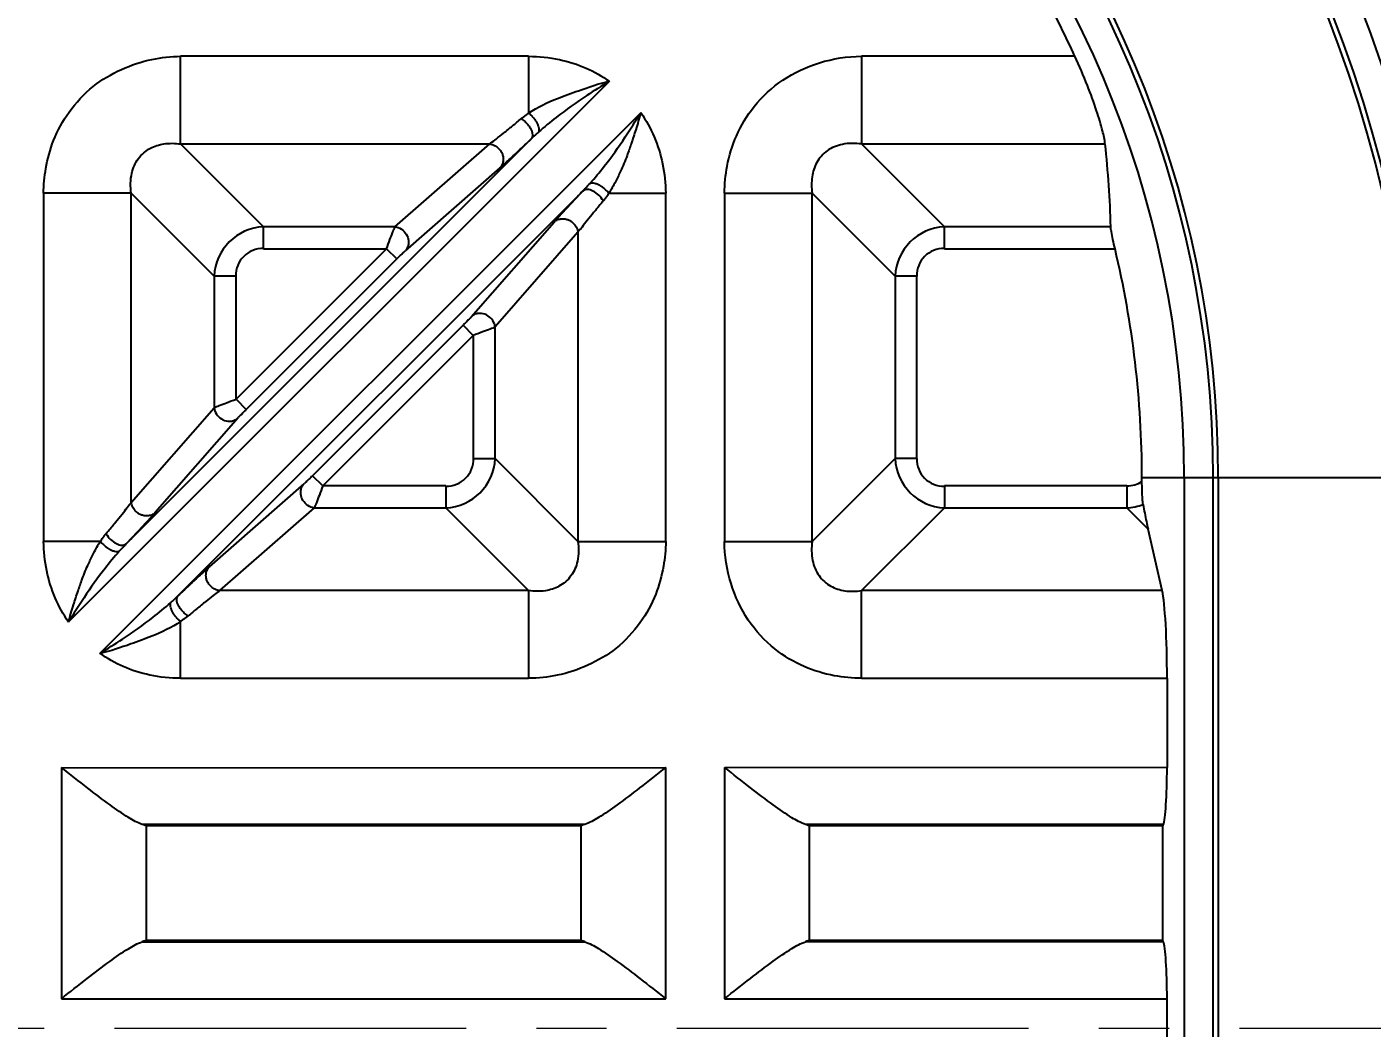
# Model space of a CAD drawing. Header units: millimetres. Extents: x 3054 to 4939, y -1170 to 130.
# Drawn here: x 4505.29 to 4551.95, y -205.08 to -170.35 of the extents above; entities that cross this region are included whole.
import ezdxf

# ---------------------------------------------------------------- set-up
doc = ezdxf.new("R2010")
doc.units = ezdxf.units.MM
doc.header["$LTSCALE"] = 16.335
doc.header["$PDMODE"] = 3
doc.header["$PDSIZE"] = 0.3125
doc.linetypes.add('CENTER', pattern=[0.6, 0.375, -0.075, 0.075, -0.075])
doc.layers.get('0').update_dxf_attribs({"linetype": 'CONTINUOUS'})
doc.layers.get('Defpoints').update_dxf_attribs({"linetype": 'CONTINUOUS'})
doc.layers.add('center', color=1, linetype='CENTER', lineweight=9)
doc.styles.get("Standard").update_dxf_attribs({"font": 'txt', "width": 0.8})
doc.dimstyles.get("Standard").update_dxf_attribs({"dimtxt": 0.15625, "dimasz": 0.1875, "dimexe": 0.125, "dimexo": 0.0625, "dimtad": 0, "dimtih": 1, "dimtoh": 1, "dimdsep": 46, "dimtxsty": 'Standard', "dimcen": 0.09, "dimadec": 0, "dimazin": 0, "dimtp": 0.01, "dimtm": 0.01, "dimtfac": 1, "dimtofl": 0, "dimtmove": 0, "dimatfit": 3, "dimfxl": 0, "dimtolj": 1, "dimarcsym": 0})

# ---------------------------------------------------------------- blocks, each defined once
blk = doc.blocks.new('*D337')
at = {"color": 4, "lineweight": -2}
for p, q in [((4598.716, -49.248), (4598.716, -39.248)), ((4598.263, -59.248), (4598.716, -49.248)), ((4598.263, -198.122), (4598.263, -59.248))]:
    blk.add_line(p, q, dxfattribs=at)
at = {"layer": 'Defpoints', "color": 0}
for p in [(4598.716, -39.248), (4598.263, -198.122), (4492.764, -205.077)]:
    blk.add_point(p, dxfattribs=at)
at = {"color": 6, "insert": (4598.716, -30.581), "char_height": 5, "attachment_point": 5, "rotation": 90}
blk.add_mtext('\\A1;105.50', dxfattribs=at)
blk = doc.blocks.new('*D338')
at = {"color": 4, "lineweight": -2}
blk.add_line((4621.264, -84.428), (4621.264, -39.248), dxfattribs=at)
at = {"layer": 'Defpoints', "color": 0}
for p in [(4621.264, -39.248), (4621.264, -84.428), (4492.764, -205.077)]:
    blk.add_point(p, dxfattribs=at)
at = {"color": 6, "insert": (4621.264, -30.248), "char_height": 5, "attachment_point": 5, "rotation": 90}
blk.add_mtext('\\A1;128.50', dxfattribs=at)
blk = doc.blocks.new('*D325')
at = {"color": 4, "lineweight": -2}
blk.add_line((4624.779, -87.077), (4659.37, -87.077), dxfattribs=at)
at = {"layer": 'Defpoints', "color": 0}
for p in [(4624.779, -87.077), (4659.37, -87.077), (4492.764, -205.077)]:
    blk.add_point(p, dxfattribs=at)
at = {"color": 6, "insert": (4667.37, -87.077), "char_height": 5, "attachment_point": 5}
blk.add_mtext('\\A1;118.00', dxfattribs=at)
blk = doc.blocks.new('*D339')
at = {"color": 4, "lineweight": -2}
blk.add_line((4647.363, -145.076), (4659.37, -145.076), dxfattribs=at)
at = {"layer": 'Defpoints', "color": 0}
for p in [(4647.363, -145.076), (4659.37, -145.076), (4492.764, -205.077)]:
    blk.add_point(p, dxfattribs=at)
at = {"color": 6, "insert": (4666.37, -145.076), "char_height": 5, "attachment_point": 5}
blk.add_mtext('\\A1;60.00', dxfattribs=at)
blk = doc.blocks.new('*D360')
at = {"color": 4, "lineweight": -2}
for p, q in [((4640.417, -200.047), (4650.417, -196.009)), ((4650.417, -196.009), (4660.417, -196.009)), ((4600.07, -200.047), (4640.417, -200.047))]:
    blk.add_line(p, q, dxfattribs=at)
at = {"layer": 'Defpoints', "color": 0}
for p in [(4660.417, -196.009), (4600.07, -200.047), (4492.764, -205.077)]:
    blk.add_point(p, dxfattribs=at)
at = {"color": 6, "insert": (4666.084, -196.009), "char_height": 5, "attachment_point": 5}
blk.add_mtext('\\A1;5.03', dxfattribs=at)
blk = doc.blocks.new('*D361')
at = {"color": 4, "lineweight": -2}
blk.add_line((4652.764, -205.077), (4660.417, -205.077), dxfattribs=at)
at = {"layer": 'Defpoints', "color": 0}
for p in [(4492.764, -205.077), (4652.764, -205.077), (4660.417, -205.077)]:
    blk.add_point(p, dxfattribs=at)
at = {"color": 6, "insert": (4665.417, -205.077), "char_height": 5, "attachment_point": 5}
blk.add_mtext('\\A1;0.00', dxfattribs=at)

msp = doc.modelspace()

# ---------------------------------------------------------------- linework, layer by layer
at = {"color": 6, "linetype": 'Continuous'}
for p, q in [((4510.621, -174.411), (4510.621, -171.37)), ((4522.693, -171.37), (4510.621, -171.37)), ((4522.693, -171.37), (4522.693, -173.339)), ((4534.239, -171.37), (4534.239, -174.411)), ((4541.642, -171.37), (4534.239, -171.37)), ((4525.492, -172.233), (4506.736, -190.989)), ((4507.822, -192.083), (4526.579, -173.326)), ((4522.784, -174.23), (4508.73, -188.285)), ((4510.621, -174.411), (4513.494, -177.284)), ((4510.621, -174.411), (4521.342, -174.411)), ((4518.057, -177.284), (4521.342, -174.411)), ((4534.239, -174.411), (4542.688, -174.411)), ((4534.239, -174.411), (4537.112, -177.284)), ((4521.697, -175.241), (4518.412, -178.114)), ((4505.87, -176.122), (4505.87, -188.194)), ((4508.911, -176.122), (4505.87, -176.122)), ((4508.911, -186.842), (4508.911, -176.122)), ((4511.784, -178.995), (4508.911, -176.122)), ((4510.53, -190.085), (4524.585, -176.031)), ((4525.476, -176.122), (4527.445, -176.122)), ((4527.445, -188.194), (4527.445, -176.122)), ((4529.487, -176.122), (4529.487, -188.194)), ((4529.487, -176.122), (4532.528, -176.122)), ((4532.528, -188.194), (4532.528, -176.122)), ((4535.401, -178.995), (4532.528, -176.122)), ((4513.494, -178.035), (4513.494, -177.284)), ((4518.057, -177.284), (4513.494, -177.284)), ((4520.701, -180.403), (4523.574, -177.118)), ((4537.112, -178.035), (4537.112, -177.284)), ((4542.884, -177.284), (4537.112, -177.284)), ((4524.404, -177.473), (4521.531, -180.758)), ((4524.404, -177.473), (4524.404, -188.194)), ((4512.544, -183.262), (4517.762, -178.044)), ((4513.494, -178.044), (4517.762, -178.044)), ((4517.762, -178.044), (4518.117, -178.4)), ((4537.112, -178.044), (4543.03, -178.044)), ((4512.899, -183.617), (4518.117, -178.4)), ((4511.784, -178.995), (4511.784, -183.557)), ((4512.544, -178.995), (4511.784, -178.995)), ((4512.544, -183.262), (4512.544, -178.995)), ((4535.401, -178.995), (4535.401, -185.321)), ((4536.161, -178.995), (4535.401, -178.995)), ((4536.161, -185.321), (4536.161, -178.995)), ((4520.416, -180.698), (4515.198, -185.916)), ((4520.771, -181.053), (4520.416, -180.698)), ((4521.531, -185.321), (4521.531, -180.758)), ((4520.771, -181.053), (4515.553, -186.271)), ((4520.771, -181.053), (4520.771, -185.321)), ((4512.544, -183.262), (4512.899, -183.617)), ((4508.911, -186.842), (4511.784, -183.557)), ((4512.614, -183.913), (4509.741, -187.198)), ((4520.771, -185.321), (4521.531, -185.321)), ((4521.531, -185.321), (4524.404, -188.194)), ((4532.528, -188.194), (4535.401, -185.321)), ((4536.152, -185.321), (4535.401, -185.321)), ((4515.553, -186.271), (4515.198, -185.916)), ((4543.965, -185.977), (4555.278, -185.977)), ((4543.965, -186.12), (4543.965, -185.977)), ((4545.429, -185.977), (4545.429, -214.117)), ((4546.435, -214.117), (4546.435, -185.977)), ((4546.613, -185.977), (4546.613, -214.117)), ((4511.618, -189.074), (4514.903, -186.201)), ((4519.82, -186.271), (4515.553, -186.271)), ((4519.82, -186.281), (4519.82, -187.031)), ((4537.112, -186.271), (4537.112, -187.031)), ((4543.438, -186.271), (4537.112, -186.271)), ((4543.438, -186.271), (4543.438, -187.031)), ((4515.258, -187.031), (4511.973, -189.904)), ((4515.258, -187.031), (4519.82, -187.031)), ((4522.693, -189.904), (4519.82, -187.031)), ((4537.112, -187.031), (4534.239, -189.904)), ((4537.112, -187.031), (4543.438, -187.031)), ((4544.176, -187.77), (4543.438, -187.031)), ((4544.664, -189.904), (4544.176, -187.77)), ((4507.839, -188.194), (4505.87, -188.194)), ((4524.404, -188.194), (4527.445, -188.194)), ((4529.487, -188.194), (4532.528, -188.194)), ((4522.693, -189.904), (4511.973, -189.904)), ((4522.693, -189.904), (4522.693, -192.945)), ((4534.239, -192.945), (4534.239, -189.904)), ((4544.664, -189.904), (4534.239, -189.904)), ((4510.621, -192.945), (4510.621, -190.976)), ((4510.621, -192.945), (4522.693, -192.945)), ((4534.239, -192.945), (4544.835, -192.945)), ((4544.835, -192.945), (4544.835, -196.035)), ((4506.487, -196.036), (4506.487, -204.058)), ((4527.431, -196.046), (4506.517, -196.059)), ((4527.445, -204.058), (4527.445, -196.035)), ((4529.487, -196.035), (4529.487, -204.058)), ((4544.835, -196.035), (4529.499, -196.045)), ((4524.638, -198.012), (4509.288, -198.01)), ((4509.435, -202.032), (4509.435, -198.062)), ((4524.497, -198.062), (4509.435, -198.062)), ((4524.497, -198.062), (4524.497, -202.032)), ((4544.704, -198.015), (4532.297, -198.013)), ((4532.435, -202.032), (4532.435, -198.062)), ((4544.683, -198.062), (4532.435, -198.062)), ((4544.704, -198.015), (4544.683, -198.062)), ((4544.683, -202.032), (4544.683, -198.062)), ((4509.288, -202.084), (4524.638, -202.082)), ((4509.435, -202.032), (4524.497, -202.032)), ((4532.297, -202.081), (4544.704, -202.079)), ((4532.435, -202.032), (4544.683, -202.032)), ((4544.704, -202.079), (4544.683, -202.032)), ((4506.487, -204.058), (4527.445, -204.058)), ((4529.487, -204.058), (4544.835, -204.058)), ((4544.835, -207.148), (4544.835, -204.058))]:
    msp.add_line(p, q, dxfattribs=at)
for points in [[(4521.705, -175.236), (4522.155, -174.826), (4522.777, -174.238)], [(4524.577, -176.038), (4523.989, -176.66), (4523.579, -177.11)], [(4508.737, -188.277), (4509.326, -187.655), (4509.736, -187.205)], [(4511.61, -189.079), (4511.159, -189.49), (4510.538, -190.078)]]:
    msp.add_lwpolyline(points, dxfattribs=at)
for centre, radius, start, end in [((4492.738, -200.047), 102.106, 14.82382, 151.07152), ((4492.738, -200.047), 101.607, 14.8262, 150.88167), ((4492.738, -200.047), 101.159, 14.89345, 150.74007), ((4492.738, -200.047), 100.659, 14.89585, 150.80622), ((4498.768, -200.047), 86.814, 316.84438, 88.8719), ((4498.768, -200.047), 85.826, 320.71572, 88.869), ((4498.768, -200.047), 84.503, 2.75328, 87.24672), ((4498.768, -200.047), 83.513, 2.75328, 87.24672), ((4509.823, -185.977), 44.794, 0, 90), ((4509.823, -185.977), 43.789, 0, 90), ((4509.823, -185.977), 43.61, 0, 90), ((4509.823, -185.977), 36.79, 0, 90), ((4509.823, -185.977), 36.611, 0, 90), ((4509.823, -185.977), 35.606, 0, 90), ((4509.823, -185.977), 45.389, 15.351, 25.6344), ((4509.823, -185.977), 35.011, 24.6571, 28.3942), ((4513.575, -179.076), 1.793, 92.5928, 177.4074), ((4537.193, -179.076), 1.793, 92.5933, 177.4074), ((4509.823, -185.977), 34.141, 0, 13.4348), ((4519.739, -185.24), 1.793, 272.5932, 357.407), ((4537.193, -185.24), 1.793, 182.5937, 267.407), ((4543.328, -185.081), 1.953, 273.2206, 290.2021)]:
    msp.add_arc(centre, radius, start, end, dxfattribs=at)
for centre, major_axis, ratio, start_param, end_param in [((4509.823, -178.212), (0, 33.972), 0.973528, -1.543486, -1.458685), ((4544.582, -192.945), (0, 3.216), 0.078702, -1.570796, -0.331614), ((4544.677, -196.035), (0, 2.01), 0.078702, -2.967041, -1.570796), ((4544.677, -204.058), (0, 2.01), 0.078702, -1.570796, -0.174548)]:
    msp.add_ellipse(centre, major_axis=major_axis, ratio=ratio, start_param=start_param, end_param=end_param, dxfattribs=at)
for points, knots in [([(4505.87, -176.122), (4505.864, -175.832), (4505.934, -175.207), (4506.187, -174.235), (4506.736, -173.25), (4507.533, -172.386), (4508.544, -171.791), (4509.581, -171.452), (4510.288, -171.366), (4510.621, -171.37)], [0, 0, 0, 0, 0.116347, 0.250848, 0.400764, 0.564265, 0.71692, 0.866341, 1, 1, 1, 1]), ([(4522.693, -171.37), (4523.051, -171.37), (4523.734, -171.444), (4524.685, -171.74), (4525.238, -172.057), (4525.49, -172.234)], [0, 0, 0, 0, 0.360983, 0.689084, 1, 1, 1, 1]), ([(4529.487, -176.122), (4529.487, -175.805), (4529.557, -175.125), (4529.866, -174.086), (4530.497, -173.033), (4531.482, -172.127), (4532.781, -171.524), (4533.746, -171.37), (4534.239, -171.37)], [0, 0, 0, 0, 0.127201, 0.273046, 0.432103, 0.614255, 0.801971, 1, 1, 1, 1]), ([(4542.688, -174.411), (4542.672, -174.259), (4542.581, -173.873), (4542.379, -173.195), (4542.062, -172.329), (4541.795, -171.704), (4541.642, -171.37)], [0, 0, 0, 0, 0.142947, 0.367241, 0.65878, 1, 1, 1, 1]), ([(4522.693, -173.339), (4523.004, -173.132), (4523.58, -172.857), (4524.526, -172.524), (4525.125, -172.313), (4525.49, -172.234)], [0, 0, 0, 0, 0.371307, 0.628863, 1, 1, 1, 1]), ([(4525.492, -172.233), (4525.228, -172.397), (4524.599, -172.794), (4523.776, -173.375), (4523.237, -173.817), (4523.04, -173.993)], [0, 0, 0, 0, 0.308538, 0.738071, 1, 1, 1, 1]), ([(4521.342, -174.411), (4521.352, -174.403), (4521.427, -174.347), (4521.586, -174.223), (4521.841, -174.019), (4522.128, -173.785), (4522.332, -173.617), (4522.429, -173.537)], [0, 0, 0, 0, 0.027762, 0.201997, 0.43368, 0.727609, 1, 1, 1, 1]), ([(4522.429, -173.537), (4522.456, -173.514), (4522.512, -173.47), (4522.6, -173.404), (4522.662, -173.361), (4522.693, -173.339)], [0, 0, 0, 0, 0.316714, 0.650111, 1, 1, 1, 1]), ([(4522.429, -173.537), (4522.478, -173.565), (4522.563, -173.627), (4522.667, -173.734), (4522.731, -173.824), (4522.77, -173.893), (4522.792, -173.94), (4522.809, -173.987), (4522.824, -174.048), (4522.832, -174.124), (4522.813, -174.193), (4522.791, -174.223), (4522.784, -174.23)], [0, 0, 0, 0, 0.198286, 0.367556, 0.519436, 0.586046, 0.645884, 0.702664, 0.759409, 0.868419, 0.967422, 1, 1, 1, 1]), ([(4522.693, -173.339), (4522.718, -173.358), (4522.773, -173.406), (4522.849, -173.489), (4522.909, -173.569), (4522.95, -173.632), (4522.975, -173.677), (4522.997, -173.722), (4523.022, -173.781), (4523.045, -173.854), (4523.054, -173.931), (4523.046, -173.976), (4523.04, -173.993)], [0, 0, 0, 0, 0.119508, 0.282785, 0.43742, 0.508345, 0.573979, 0.637284, 0.700785, 0.823371, 0.931846, 1, 1, 1, 1]), ([(4524.822, -175.776), (4524.994, -175.584), (4525.423, -175.064), (4526.005, -174.242), (4526.403, -173.609), (4526.579, -173.326)], [0, 0, 0, 0, 0.255831, 0.669534, 1, 1, 1, 1]), ([(4526.58, -173.324), (4526.528, -173.523), (4526.417, -173.882), (4526.263, -174.377), (4526.091, -174.859), (4525.912, -175.301), (4525.698, -175.739), (4525.557, -175.991), (4525.476, -176.122)], [0, 0, 0, 0, 0.204883, 0.37291, 0.515307, 0.713487, 0.846842, 1, 1, 1, 1]), ([(4526.58, -173.324), (4526.763, -173.587), (4527.079, -174.156), (4527.374, -175.107), (4527.439, -175.778), (4527.445, -176.122)], [0, 0, 0, 0, 0.323884, 0.652124, 1, 1, 1, 1]), ([(4523.04, -173.993), (4523.018, -174.012), (4522.931, -174.09), (4522.846, -174.169), (4522.784, -174.23)], [0, 0, 0, 0, 0.25346, 1, 1, 1, 1]), ([(4508.911, -176.122), (4508.878, -175.893), (4508.877, -175.464), (4509.12, -174.896), (4509.54, -174.537), (4510.066, -174.375), (4510.43, -174.383), (4510.621, -174.411)], [0, 0, 0, 0, 0.241399, 0.436222, 0.626562, 0.798005, 1, 1, 1, 1]), ([(4521.342, -174.411), (4521.398, -174.418), (4521.5, -174.449), (4521.625, -174.533), (4521.701, -174.618), (4521.746, -174.689), (4521.771, -174.741), (4521.791, -174.795), (4521.804, -174.844), (4521.808, -174.875), (4521.81, -174.886)], [0, 0, 0, 0, 0.237468, 0.437867, 0.623974, 0.709551, 0.789445, 0.868689, 0.952179, 1, 1, 1, 1]), ([(4521.697, -175.241), (4521.791, -175.16), (4522.004, -174.966), (4522.366, -174.628), (4522.635, -174.373), (4522.784, -174.23)], [0, 0, 0, 0, 0.250948, 0.582714, 1, 1, 1, 1]), ([(4534.239, -174.411), (4534.019, -174.38), (4533.599, -174.379), (4533.03, -174.606), (4532.658, -175.03), (4532.494, -175.562), (4532.501, -175.932), (4532.528, -176.122)], [0, 0, 0, 0, 0.231739, 0.42937, 0.620645, 0.799304, 1, 1, 1, 1]), ([(4521.81, -174.886), (4521.813, -174.917), (4521.815, -174.993), (4521.787, -175.119), (4521.734, -175.204), (4521.697, -175.241)], [0, 0, 0, 0, 0.241813, 0.589218, 1, 1, 1, 1]), ([(4524.585, -176.031), (4524.609, -176.007), (4524.689, -175.923), (4524.767, -175.837), (4524.822, -175.776)], [0, 0, 0, 0, 0.288737, 1, 1, 1, 1]), ([(4525.476, -176.122), (4525.445, -176.082), (4525.395, -176.029), (4525.326, -175.967), (4525.278, -175.929), (4525.237, -175.901), (4525.206, -175.88), (4525.183, -175.866), (4525.16, -175.853), (4525.129, -175.836), (4525.089, -175.816), (4525.04, -175.796), (4524.977, -175.775), (4524.903, -175.761), (4524.845, -175.767), (4524.822, -175.776)], [0, 0, 0, 0, 0.19693, 0.280068, 0.360029, 0.435516, 0.471295, 0.50566, 0.53957, 0.573931, 0.643396, 0.712694, 0.780244, 0.90347, 1, 1, 1, 1]), ([(4524.585, -176.031), (4524.441, -176.181), (4524.182, -176.453), (4523.845, -176.815), (4523.652, -177.029), (4523.574, -177.118)], [0, 0, 0, 0, 0.419415, 0.759894, 1, 1, 1, 1]), ([(4525.279, -176.386), (4525.237, -176.314), (4525.131, -176.182), (4524.939, -176.043), (4524.748, -175.972), (4524.621, -175.998), (4524.585, -176.031)], [0, 0, 0, 0, 0.293765, 0.588933, 0.828753, 1, 1, 1, 1]), ([(4525.476, -176.122), (4525.454, -176.153), (4525.411, -176.215), (4525.345, -176.303), (4525.301, -176.359), (4525.279, -176.386)], [0, 0, 0, 0, 0.34963, 0.68302, 1, 1, 1, 1]), ([(4525.279, -176.386), (4525.252, -176.418), (4525.14, -176.553), (4524.955, -176.778), (4524.737, -177.048), (4524.556, -177.275), (4524.45, -177.412), (4524.404, -177.473)], [0, 0, 0, 0, 0.090709, 0.375279, 0.627139, 0.83641, 1, 1, 1, 1]), ([(4517.762, -178.044), (4517.803, -177.94), (4517.874, -177.742), (4517.972, -177.489), (4518.029, -177.339), (4518.057, -177.284)], [0, 0, 0, 0, 0.41282, 0.772744, 1, 1, 1, 1]), ([(4518.057, -177.284), (4518.135, -177.293), (4518.29, -177.353), (4518.46, -177.527), (4518.516, -177.682), (4518.525, -177.758)], [0, 0, 0, 0, 0.329824, 0.675242, 1, 1, 1, 1]), ([(4523.574, -177.118), (4523.611, -177.082), (4523.696, -177.028), (4523.822, -177), (4523.898, -177.002), (4523.929, -177.006)], [0, 0, 0, 0, 0.41078, 0.758185, 1, 1, 1, 1]), ([(4523.929, -177.006), (4523.94, -177.007), (4523.971, -177.012), (4524.02, -177.024), (4524.074, -177.044), (4524.127, -177.069), (4524.198, -177.114), (4524.282, -177.19), (4524.366, -177.315), (4524.397, -177.417), (4524.404, -177.473)], [0, 0, 0, 0, 0.04782, 0.131309, 0.210553, 0.290447, 0.376024, 0.562131, 0.76253, 1, 1, 1, 1]), ([(4543.03, -178.044), (4543.004, -177.936), (4542.959, -177.739), (4542.909, -177.485), (4542.885, -177.34), (4542.884, -177.284)], [0, 0, 0, 0, 0.432204, 0.783732, 1, 1, 1, 1]), ([(4518.525, -177.758), (4518.53, -177.801), (4518.529, -177.889), (4518.491, -178.013), (4518.441, -178.084), (4518.412, -178.114)], [0, 0, 0, 0, 0.337224, 0.674216, 1, 1, 1, 1]), ([(4518.117, -178.4), (4518.158, -178.358), (4518.233, -178.284), (4518.331, -178.189), (4518.388, -178.135), (4518.412, -178.114)], [0, 0, 0, 0, 0.428927, 0.767307, 1, 1, 1, 1]), ([(4520.701, -180.403), (4520.691, -180.414), (4520.666, -180.441), (4520.622, -180.488), (4520.564, -180.548), (4520.494, -180.62), (4520.443, -180.671), (4520.416, -180.698)], [0, 0, 0, 0, 0.109904, 0.267515, 0.471188, 0.717507, 1, 1, 1, 1]), ([(4521.056, -180.291), (4521.012, -180.285), (4520.924, -180.287), (4520.801, -180.325), (4520.73, -180.374), (4520.701, -180.403)], [0, 0, 0, 0, 0.343778, 0.675995, 1, 1, 1, 1]), ([(4521.531, -180.758), (4521.521, -180.681), (4521.463, -180.527), (4521.289, -180.357), (4521.134, -180.3), (4521.056, -180.291)], [0, 0, 0, 0, 0.329593, 0.667345, 1, 1, 1, 1]), ([(4521.531, -180.758), (4521.476, -180.787), (4521.33, -180.841), (4521.077, -180.94), (4520.879, -181.011), (4520.771, -181.053)], [0, 0, 0, 0, 0.226075, 0.571412, 1, 1, 1, 1]), ([(4511.784, -183.557), (4511.838, -183.529), (4511.984, -183.475), (4512.237, -183.376), (4512.435, -183.305), (4512.544, -183.262)], [0, 0, 0, 0, 0.226075, 0.571412, 1, 1, 1, 1]), ([(4511.784, -183.557), (4511.793, -183.635), (4511.852, -183.789), (4512.026, -183.959), (4512.181, -184.016), (4512.259, -184.025)], [0, 0, 0, 0, 0.329593, 0.667345, 1, 1, 1, 1]), ([(4512.614, -183.913), (4512.624, -183.901), (4512.649, -183.874), (4512.693, -183.827), (4512.751, -183.768), (4512.821, -183.696), (4512.872, -183.645), (4512.899, -183.617)], [0, 0, 0, 0, 0.109904, 0.267515, 0.471188, 0.717507, 1, 1, 1, 1]), ([(4512.259, -184.025), (4512.303, -184.03), (4512.39, -184.029), (4512.514, -183.99), (4512.584, -183.941), (4512.614, -183.913)], [0, 0, 0, 0, 0.343778, 0.675995, 1, 1, 1, 1]), ([(4515.198, -185.916), (4515.156, -185.958), (4515.082, -186.031), (4514.983, -186.126), (4514.927, -186.18), (4514.903, -186.201)], [0, 0, 0, 0, 0.428927, 0.767307, 1, 1, 1, 1]), ([(4544.004, -186.921), (4543.995, -186.853), (4543.982, -186.694), (4543.969, -186.427), (4543.965, -186.229), (4543.965, -186.12)], [0, 0, 0, 0, 0.258044, 0.594217, 1, 1, 1, 1]), ([(4514.789, -186.557), (4514.784, -186.514), (4514.785, -186.426), (4514.824, -186.302), (4514.874, -186.231), (4514.903, -186.201)], [0, 0, 0, 0, 0.337179, 0.674328, 1, 1, 1, 1]), ([(4515.258, -187.031), (4515.18, -187.022), (4515.024, -186.963), (4514.854, -186.788), (4514.798, -186.633), (4514.789, -186.557)], [0, 0, 0, 0, 0.329742, 0.675075, 1, 1, 1, 1]), ([(4515.553, -186.271), (4515.512, -186.376), (4515.441, -186.573), (4515.342, -186.827), (4515.286, -186.976), (4515.258, -187.031)], [0, 0, 0, 0, 0.41282, 0.772744, 1, 1, 1, 1]), ([(4508.036, -187.93), (4508.063, -187.897), (4508.174, -187.763), (4508.359, -187.537), (4508.578, -187.268), (4508.759, -187.04), (4508.865, -186.903), (4508.911, -186.842)], [0, 0, 0, 0, 0.090709, 0.375279, 0.627139, 0.83641, 1, 1, 1, 1]), ([(4509.386, -187.31), (4509.375, -187.309), (4509.344, -187.304), (4509.295, -187.292), (4509.241, -187.272), (4509.188, -187.246), (4509.117, -187.201), (4509.033, -187.125), (4508.949, -187.001), (4508.918, -186.899), (4508.911, -186.842)], [0, 0, 0, 0, 0.04782, 0.131309, 0.210553, 0.290447, 0.376024, 0.562131, 0.76253, 1, 1, 1, 1]), ([(4544.004, -186.921), (4544.022, -187.021), (4544.058, -187.215), (4544.116, -187.498), (4544.156, -187.681), (4544.176, -187.769)], [0, 0, 0, 0, 0.349629, 0.68578, 1, 1, 1, 1]), ([(4508.73, -188.285), (4508.873, -188.135), (4509.132, -187.862), (4509.47, -187.5), (4509.663, -187.287), (4509.741, -187.198)], [0, 0, 0, 0, 0.419415, 0.759894, 1, 1, 1, 1]), ([(4509.741, -187.198), (4509.703, -187.234), (4509.619, -187.288), (4509.492, -187.315), (4509.417, -187.314), (4509.386, -187.31)], [0, 0, 0, 0, 0.41078, 0.758185, 1, 1, 1, 1]), ([(4507.839, -188.194), (4507.86, -188.162), (4507.904, -188.101), (4507.969, -188.013), (4508.014, -187.957), (4508.036, -187.93)], [0, 0, 0, 0, 0.34963, 0.68302, 1, 1, 1, 1]), ([(4508.036, -187.93), (4508.077, -188.002), (4508.184, -188.134), (4508.376, -188.273), (4508.567, -188.343), (4508.693, -188.317), (4508.73, -188.285)], [0, 0, 0, 0, 0.293765, 0.588933, 0.828753, 1, 1, 1, 1]), ([(4506.734, -190.992), (4506.551, -190.729), (4506.236, -190.16), (4505.941, -189.209), (4505.876, -188.538), (4505.87, -188.194)], [0, 0, 0, 0, 0.323884, 0.652124, 1, 1, 1, 1]), ([(4506.734, -190.992), (4506.786, -190.792), (4506.897, -190.434), (4507.051, -189.939), (4507.223, -189.457), (4507.403, -189.015), (4507.616, -188.576), (4507.757, -188.325), (4507.839, -188.194)], [0, 0, 0, 0, 0.204883, 0.37291, 0.515307, 0.713487, 0.846842, 1, 1, 1, 1]), ([(4507.839, -188.194), (4507.87, -188.234), (4507.919, -188.287), (4507.989, -188.348), (4508.037, -188.386), (4508.077, -188.415), (4508.109, -188.435), (4508.131, -188.449), (4508.154, -188.463), (4508.185, -188.48), (4508.225, -188.499), (4508.274, -188.52), (4508.338, -188.541), (4508.411, -188.555), (4508.469, -188.549), (4508.492, -188.54)], [0, 0, 0, 0, 0.19693, 0.280068, 0.360029, 0.435516, 0.471295, 0.50566, 0.53957, 0.573931, 0.643396, 0.712694, 0.780244, 0.90347, 1, 1, 1, 1]), ([(4508.73, -188.285), (4508.706, -188.309), (4508.626, -188.393), (4508.547, -188.478), (4508.492, -188.54)], [0, 0, 0, 0, 0.288737, 1, 1, 1, 1]), ([(4527.445, -188.194), (4527.451, -188.484), (4527.381, -189.109), (4527.127, -190.08), (4526.579, -191.065), (4525.782, -191.93), (4524.77, -192.524), (4523.733, -192.863), (4523.026, -192.95), (4522.693, -192.945)], [0, 0, 0, 0, 0.116347, 0.250848, 0.400764, 0.564266, 0.71692, 0.866341, 1, 1, 1, 1]), ([(4524.404, -188.194), (4524.436, -188.422), (4524.437, -188.85), (4524.195, -189.417), (4523.775, -189.777), (4523.249, -189.94), (4522.885, -189.932), (4522.693, -189.904)], [0, 0, 0, 0, 0.240378, 0.435488, 0.625891, 0.797727, 1, 1, 1, 1]), ([(4534.239, -192.945), (4533.922, -192.945), (4533.242, -192.876), (4532.203, -192.567), (4531.15, -191.936), (4530.244, -190.951), (4529.641, -189.651), (4529.487, -188.687), (4529.487, -188.194)], [0, 0, 0, 0, 0.1272, 0.273045, 0.432101, 0.614253, 0.801969, 1, 1, 1, 1]), ([(4532.528, -188.194), (4532.497, -188.414), (4532.496, -188.834), (4532.723, -189.403), (4533.147, -189.775), (4533.679, -189.939), (4534.049, -189.932), (4534.239, -189.904)], [0, 0, 0, 0, 0.231739, 0.42937, 0.620645, 0.799304, 1, 1, 1, 1]), ([(4508.492, -188.54), (4508.321, -188.732), (4507.892, -189.252), (4507.31, -190.073), (4506.911, -190.707), (4506.736, -190.989)], [0, 0, 0, 0, 0.255831, 0.669534, 1, 1, 1, 1]), ([(4511.618, -189.074), (4511.524, -189.156), (4511.31, -189.35), (4510.948, -189.687), (4510.679, -189.943), (4510.53, -190.085)], [0, 0, 0, 0, 0.250948, 0.582714, 1, 1, 1, 1]), ([(4511.505, -189.429), (4511.501, -189.398), (4511.5, -189.323), (4511.528, -189.196), (4511.581, -189.112), (4511.618, -189.074)], [0, 0, 0, 0, 0.241813, 0.589218, 1, 1, 1, 1]), ([(4511.973, -189.904), (4511.916, -189.898), (4511.814, -189.866), (4511.69, -189.782), (4511.614, -189.698), (4511.569, -189.627), (4511.543, -189.575), (4511.523, -189.52), (4511.511, -189.471), (4511.506, -189.44), (4511.505, -189.429)], [0, 0, 0, 0, 0.237468, 0.437867, 0.623974, 0.709551, 0.789445, 0.868689, 0.952179, 1, 1, 1, 1]), ([(4507.822, -192.083), (4508.086, -191.919), (4508.715, -191.522), (4509.539, -190.941), (4510.078, -190.498), (4510.275, -190.323)], [0, 0, 0, 0, 0.308538, 0.738071, 1, 1, 1, 1]), ([(4510.621, -190.976), (4510.597, -190.957), (4510.542, -190.909), (4510.465, -190.827), (4510.405, -190.746), (4510.365, -190.683), (4510.34, -190.638), (4510.318, -190.594), (4510.293, -190.535), (4510.27, -190.462), (4510.261, -190.385), (4510.269, -190.339), (4510.275, -190.323)], [0, 0, 0, 0, 0.119508, 0.282785, 0.43742, 0.508345, 0.573979, 0.637284, 0.700785, 0.823371, 0.931846, 1, 1, 1, 1]), ([(4510.275, -190.323), (4510.297, -190.303), (4510.383, -190.225), (4510.468, -190.146), (4510.53, -190.085)], [0, 0, 0, 0, 0.25346, 1, 1, 1, 1]), ([(4510.885, -190.779), (4510.836, -190.751), (4510.751, -190.689), (4510.648, -190.582), (4510.583, -190.492), (4510.545, -190.423), (4510.523, -190.375), (4510.506, -190.329), (4510.49, -190.267), (4510.483, -190.192), (4510.502, -190.123), (4510.524, -190.092), (4510.53, -190.086)], [0, 0, 0, 0, 0.198286, 0.367556, 0.519436, 0.586046, 0.645884, 0.702664, 0.759409, 0.868419, 0.967422, 1, 1, 1, 1]), ([(4511.973, -189.904), (4511.962, -189.912), (4511.887, -189.969), (4511.728, -190.093), (4511.474, -190.296), (4511.186, -190.531), (4510.983, -190.698), (4510.885, -190.779)], [0, 0, 0, 0, 0.027762, 0.201997, 0.43368, 0.727609, 1, 1, 1, 1]), ([(4510.885, -190.779), (4510.858, -190.801), (4510.802, -190.846), (4510.714, -190.911), (4510.653, -190.955), (4510.621, -190.976)], [0, 0, 0, 0, 0.316714, 0.650111, 1, 1, 1, 1]), ([(4510.621, -190.976), (4510.311, -191.184), (4509.735, -191.459), (4508.788, -191.792), (4508.19, -192.002), (4507.825, -192.081)], [0, 0, 0, 0, 0.371307, 0.628863, 1, 1, 1, 1]), ([(4510.621, -192.945), (4510.264, -192.945), (4509.58, -192.872), (4508.63, -192.576), (4508.076, -192.259), (4507.825, -192.081)], [0, 0, 0, 0, 0.360983, 0.689084, 1, 1, 1, 1]), ([(4509.289, -198.01), (4509.121, -197.954), (4508.738, -197.739), (4508.119, -197.303), (4507.348, -196.715), (4506.791, -196.275), (4506.487, -196.036)], [0, 0, 0, 0, 0.154096, 0.380037, 0.66249, 1, 1, 1, 1]), ([(4527.445, -196.035), (4527.144, -196.273), (4526.587, -196.714), (4525.814, -197.302), (4525.191, -197.741), (4524.805, -197.957), (4524.638, -198.012)], [0, 0, 0, 0, 0.334409, 0.61907, 0.845906, 1, 1, 1, 1]), ([(4532.298, -198.013), (4532.13, -197.959), (4531.744, -197.743), (4531.119, -197.303), (4530.346, -196.714), (4529.788, -196.273), (4529.487, -196.035)], [0, 0, 0, 0, 0.153691, 0.381031, 0.665961, 1, 1, 1, 1]), ([(4509.435, -198.062), (4509.419, -198.056), (4509.388, -198.044), (4509.339, -198.026), (4509.305, -198.015), (4509.288, -198.01)], [0, 0, 0, 0, 0.325905, 0.653561, 1, 1, 1, 1]), ([(4524.638, -198.012), (4524.621, -198.017), (4524.589, -198.028), (4524.543, -198.044), (4524.512, -198.056), (4524.497, -198.062)], [0, 0, 0, 0, 0.345503, 0.67291, 1, 1, 1, 1]), ([(4532.435, -198.062), (4532.42, -198.056), (4532.391, -198.045), (4532.345, -198.028), (4532.314, -198.018), (4532.297, -198.013)], [0, 0, 0, 0, 0.327699, 0.654975, 1, 1, 1, 1]), ([(4506.487, -204.058), (4506.784, -203.824), (4507.337, -203.387), (4508.106, -202.8), (4508.732, -202.358), (4509.119, -202.14), (4509.288, -202.083)], [0, 0, 0, 0, 0.32963, 0.616075, 0.844263, 1, 1, 1, 1]), ([(4509.435, -202.032), (4509.42, -202.038), (4509.388, -202.05), (4509.339, -202.067), (4509.305, -202.078), (4509.288, -202.084)], [0, 0, 0, 0, 0.313759, 0.647148, 1, 1, 1, 1]), ([(4524.638, -202.082), (4524.621, -202.076), (4524.589, -202.066), (4524.542, -202.049), (4524.512, -202.037), (4524.497, -202.032)], [0, 0, 0, 0, 0.352142, 0.685528, 1, 1, 1, 1]), ([(4524.638, -202.081), (4524.806, -202.137), (4525.194, -202.355), (4525.822, -202.797), (4526.594, -203.386), (4527.148, -203.824), (4527.445, -204.058)], [0, 0, 0, 0, 0.154409, 0.383647, 0.670915, 1, 1, 1, 1]), ([(4529.487, -204.058), (4529.785, -203.823), (4530.341, -203.383), (4531.114, -202.794), (4531.741, -202.352), (4532.129, -202.135), (4532.297, -202.081)], [0, 0, 0, 0, 0.330596, 0.617569, 0.845594, 1, 1, 1, 1]), ([(4532.435, -202.032), (4532.421, -202.037), (4532.391, -202.049), (4532.345, -202.065), (4532.314, -202.075), (4532.297, -202.081)], [0, 0, 0, 0, 0.314827, 0.648211, 1, 1, 1, 1])]:
    msp.add_open_spline(points, degree=3, knots=knots, dxfattribs=at)
for points in [[(4513.494, -178.035), (4513.239, -178.035), (4512.732, -178.233), (4512.534, -178.739), (4512.534, -178.995)], [(4537.112, -178.035), (4536.856, -178.035), (4536.35, -178.233), (4536.152, -178.739), (4536.152, -178.995)], [(4519.82, -186.281), (4520.076, -186.281), (4520.582, -186.083), (4520.781, -185.576), (4520.781, -185.321)], [(4536.152, -185.321), (4536.152, -185.577), (4536.35, -186.083), (4536.856, -186.281), (4537.112, -186.281)], [(4543.438, -186.271), (4543.625, -186.271), (4543.81, -186.22), (4543.965, -186.12)]]:
    msp.add_open_spline(points, degree=3, dxfattribs=at)
at = {"layer": 'center', "color": 1, "linetype": 'CENTER', "ltscale": 1.990328}
msp.add_line((4332.764, -205.077), (4652.764, -205.077), dxfattribs=at)

# ---------------------------------------------------------------- dimensions: what is measured, and where the dimension line sits
for feature_location, offset, dtype, origin, picture, middle in [((4621.264, -84.428), (0, 45.181), 1, (4492.764, -205.077), '*D338', (4621.264, -30.248)), ((4598.263, -198.122), (0.452, 158.874), 1, (4492.764, -205.077), '*D337', (4598.716, -30.581)), ((4624.779, -87.077), (34.59, 0), 0, (4492.764, -205.077), '*D325', (4667.37, -87.077)), ((4647.363, -145.076), (12.007, 0), 0, (4492.764, -205.077), '*D339', (4666.37, -145.076)), ((4600.07, -200.047), (60.348, 4.038), 0, (4492.764, -205.077), '*D360', (4666.084, -196.009)), ((4652.764246672, -205.077175397), (7.653216964, 0), 0, (4492.764246662, -205.077175397), '*D361', (4665.417463636, -205.077175397))]:
    dim = msp.add_ordinate_dim(feature_location=feature_location, offset=offset, dtype=dtype, origin=origin, dimstyle='Standard', override={"dimtxt": 5, "dimasz": 5, "dimexe": 0, "dimexo": 0, "dimgap": 0, "dimtih": 0, "dimtoh": 0, "dimzin": 0, "dimcen": 0, "dimclrd": 4, "dimclre": 4, "dimclrt": 6, "dimadec": 2, "dimtp": 0, "dimtm": 0, "dimtzin": 0})
    dim.commit()
    dim.dimension.update_dxf_attribs({"geometry": picture, "text_midpoint": middle})

doc.saveas('drawing.dxf')
